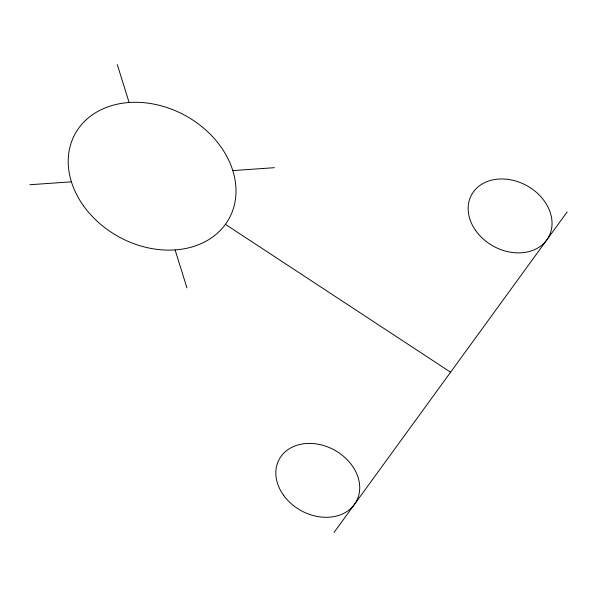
<?xml version="1.0" encoding="UTF-8"?>
<svg xmlns="http://www.w3.org/2000/svg" width="597" height="597" viewBox="0 0 597 597"><rect width="100%" height="100%" fill="white"/><g stroke="black" fill="none" stroke-linecap="round" stroke-linejoin="round"><path stroke-width="0.9" d="M334.036 532.472L567.15 211.95M29.85 184.727L71.424 181.831M232.793 170.585L274.366 167.69M225.42 224.345L450.593 372.207M117.266 64.528L129.116 102.505M175.1 249.912L186.951 287.881M83.379 205.629A87.871 69.148 28.8 0 0 228.144 220.226A87.871 69.148 28.8 0 0 144.802 102.774A87.871 69.148 28.8 0 0 83.379 205.629M475.734 230.636A43.932 34.574 28.8 0 0 548.113 237.934A43.932 34.574 28.8 0 0 506.443 179.204A43.932 34.574 28.8 0 0 475.734 230.636M283.411 495.062A43.932 34.574 28.8 0 0 355.79 502.361A43.932 34.574 28.8 0 0 314.119 443.638A43.932 34.574 28.8 0 0 283.411 495.062"/></g></svg>
